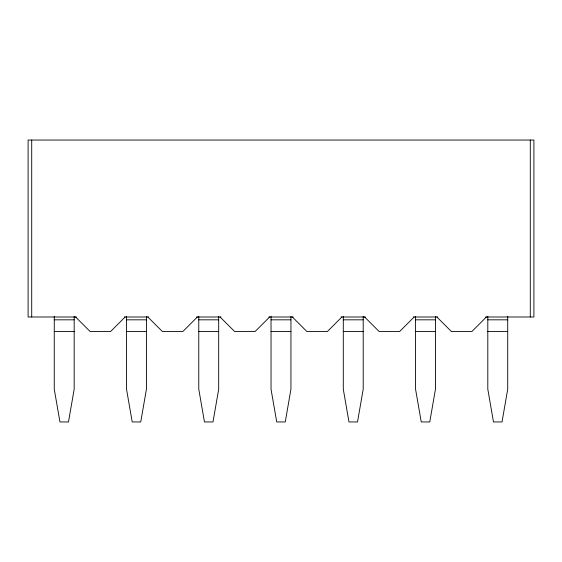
<?xml version="1.0" encoding="UTF-8"?>
<svg xmlns="http://www.w3.org/2000/svg" width="562" height="562" viewBox="0 0 562 562"><rect width="100%" height="100%" fill="white"/><g stroke="black" fill="none" stroke-linecap="round" stroke-linejoin="round"><path stroke-width="0.84" d="M125.122 316.996L110.616 331.503L90.096 331.503L75.589 316.996M197.381 316.996L182.875 331.503L162.355 331.503L147.848 316.996M269.641 316.996L255.127 331.503L234.614 331.503L220.107 316.996M341.893 316.996L327.386 331.503L306.873 331.503L292.359 316.996M414.152 316.996L399.645 331.503L379.125 331.503L364.619 316.996M486.411 316.996L471.904 331.503L451.384 331.503L436.878 316.996M76.39 316.996L28.1 316.996L28.1 140.05L533.9 140.05L533.9 316.996L485.61 316.996M124.328 316.996L148.642 316.996M196.581 316.996L220.901 316.996M268.84 316.996L293.16 316.996M341.099 316.996L365.419 316.996M413.358 316.996L437.672 316.996M54.261 319.827L74.177 319.827M126.52 319.827L146.429 319.827M198.772 319.827L218.688 319.827M271.032 319.827L290.947 319.827M343.291 319.827L363.207 319.827M415.55 319.827L435.459 319.827M487.802 319.827L507.718 319.827M54.261 331.489L74.177 331.489M126.52 331.489L146.429 331.489M198.772 331.489L218.688 331.489M271.032 331.489L290.947 331.489M343.291 331.489L363.207 331.489M415.55 331.489L435.459 331.489M487.802 331.489L507.718 331.489M530.289 140.05L530.289 316.996M507.718 316.329L507.718 389.178L502.028 421.95L493.492 421.95L487.802 389.178L487.802 316.329M435.459 316.329L435.459 389.178L429.768 421.95L421.24 421.95L415.55 389.178L415.55 316.329M363.207 316.329L363.207 389.178L357.516 421.95L348.981 421.95L343.291 389.178L343.291 316.329M290.947 316.329L290.947 389.178L285.257 421.95L276.722 421.95L271.032 389.178L271.032 316.329M218.688 316.329L218.688 389.178L212.998 421.95L204.463 421.95L198.772 389.178L198.772 316.329M146.429 316.329L146.429 389.178L140.746 421.95L132.21 421.95L126.52 389.178L126.52 316.329M74.177 316.329L74.177 389.178L68.487 421.95L59.951 421.95L54.261 389.178L54.261 316.329M31.711 140.05L31.711 316.996"/></g></svg>
